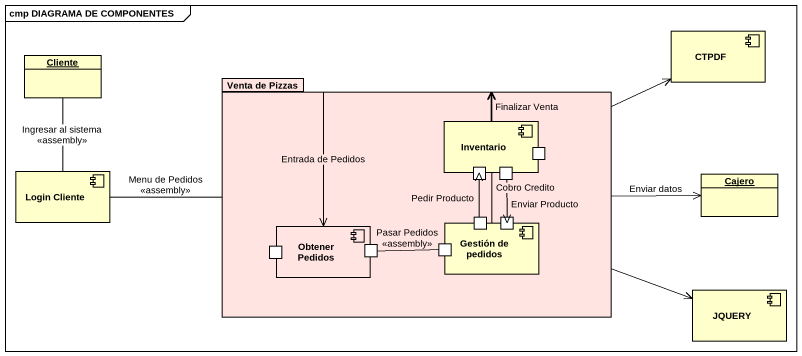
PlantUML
@startuml
mainframe cmp DIAGRAMA DE COMPONENTES
allowmixing
hide circle
hide empty members
object Cliente
component CTPDF
package "Venta de Pizzas" as Venta_de_Pizzas #FFE4E1 {
  component Inventario {
    port " " as port1
    port " " as port2
    port " " as port3
  }
  component "Obtener Pedidos" as Obtener_Pedidos #FFE4E1 {
    port " " as port4
    port " " as port5
  }
  component "Gestión de pedidos" as Gestión_de_pedidos {
    port " " as port6
    port " " as port7
    port " " as port8
  }
}
component "Login Cliente" as Login_Cliente
object Cajero
component JQUERY
Cliente -- Login_Cliente : Ingresar al sistema\n<<assembly>>
Venta_de_Pizzas -right-> CTPDF
Venta_de_Pizzas -right-> Cajero : Enviar datos
Venta_de_Pizzas -left-> Obtener_Pedidos : Entrada de Pedidos
Venta_de_Pizzas -right-> JQUERY
Inventario --> Venta_de_Pizzas : Finalizar Venta
Inventario --> Gestión_de_pedidos : Enviar Producto
Login_Cliente -right- Venta_de_Pizzas : Menu de Pedidos\n<<assembly>>
Obtener_Pedidos -right- Gestión_de_pedidos : Pasar Pedidos\n<<assembly>>
Gestión_de_pedidos -up-> Venta_de_Pizzas : Cobro Credito
Gestión_de_pedidos -up-> Inventario : Pedir Producto
@enduml
